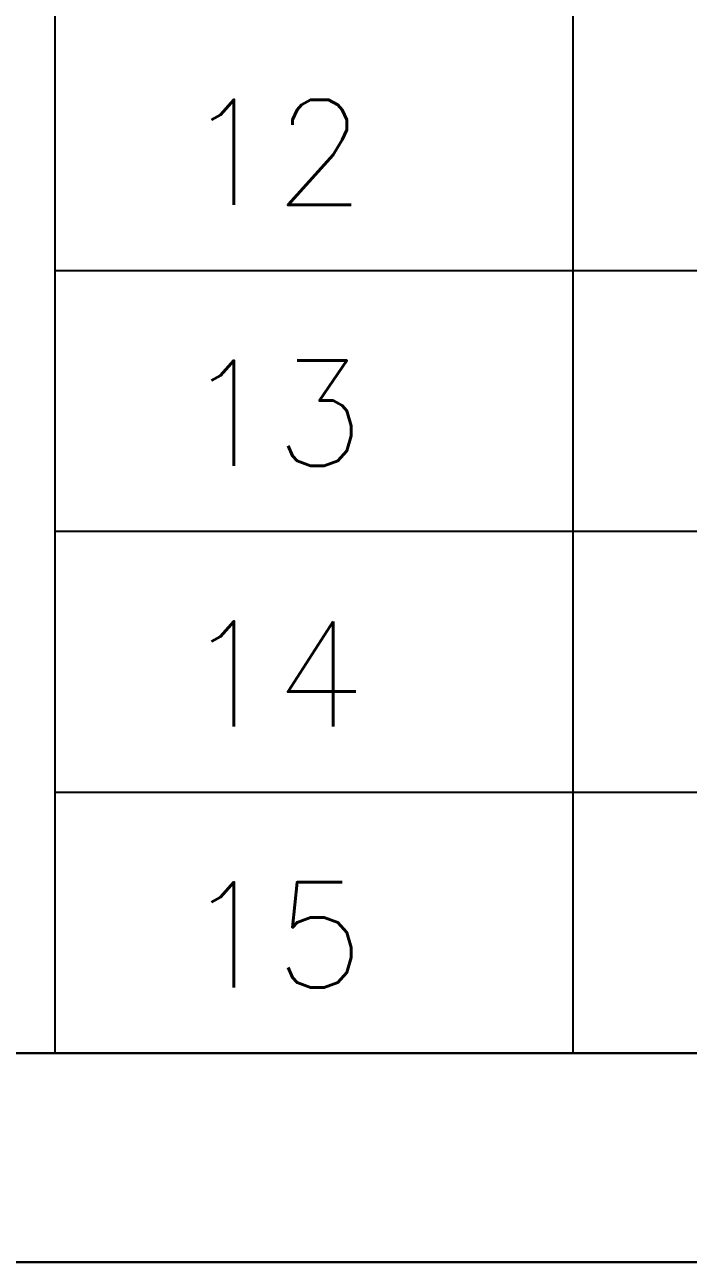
# Model space of a CAD drawing. Header units: millimetres. Extents: x 3552052 to 4144896, y -707811 to -630695.
# Drawn here: x 4025770 to 4026505, y -666235 to -664864 of the extents above; entities that cross this region are included whole.
import ezdxf

# ---------------------------------------------------------------- set-up
doc = ezdxf.new("R2010")
doc.units = ezdxf.units.MM
doc.header["$LTSCALE"] = 6
doc.header["$MEASUREMENT"] = 0
doc.linetypes.add('ACAD_ISO04W100', pattern=[30, 24, -3, 0, -3])
doc.layers.get('0').update_dxf_attribs({"linetype": 'CONTINUOUS', "lineweight": 0})
doc.layers.add('axes', color=40, linetype='ACAD_ISO04W100', lineweight=0)
doc.layers.add('ELE-LIGHTING WIRRING', color=7, linetype='CONTINUOUS', lineweight=0)
doc.styles.get("Standard").update_dxf_attribs({"font": 'SIMPLEX'})

msp = doc.modelspace()

# ---------------------------------------------------------------- linework, layer by layer
at = {"color": 7, "lineweight": 30}
for points in [[(4053648.5, -634223.7), (4053648.5, -666235.1), (4008567.3, -666235.1), (4008567.3, -634223.7)], [(4053416.6, -634455.5), (4053416.6, -666003.3), (4008799.1, -666003.3), (4008799.1, -634455.5)]]:
    msp.add_lwpolyline(points, close=True, dxfattribs=at)
at = {"layer": 'axes', "color": 7, "linetype": 'ByBlock', "lineweight": -3}
for p, q in [((4026377.5, -661202.4), (4026377.5, -666003.3)), ((4025803.8, -665136.3), (4030763.4, -665136.3)), ((4025803.8, -665425.3), (4030763.4, -665425.3)), ((4025803.8, -665714.3), (4030763.4, -665714.3)), ((4025803.8, -666003.3), (4030763.4, -666003.3))]:
    msp.add_line(p, q, dxfattribs=at)
msp.add_lwpolyline([(4025803.8, -666003.3), (4025803.8, -661202.4), (4030763.4, -661202.4), (4030763.4, -666003.3)], dxfattribs=at)

# ---------------------------------------------------------------- texts
at = {"layer": 'ELE-LIGHTING WIRRING', "color": 7, "lineweight": -3, "char_height": 116.61, "width": 358.178, "attachment_point": 1}
for s, insert in [('{\\C256;12}', (4025946.9, -664947.1)), ('{\\C256;13}', (4025946.9, -665236.1)), ('{\\C256;14}', (4025946.9, -665525.1)), ('{\\C256;15}', (4025946.9, -665814.1))]:
    msp.add_mtext(s, dxfattribs=dict(at, insert=insert))

doc.saveas('drawing.dxf')
